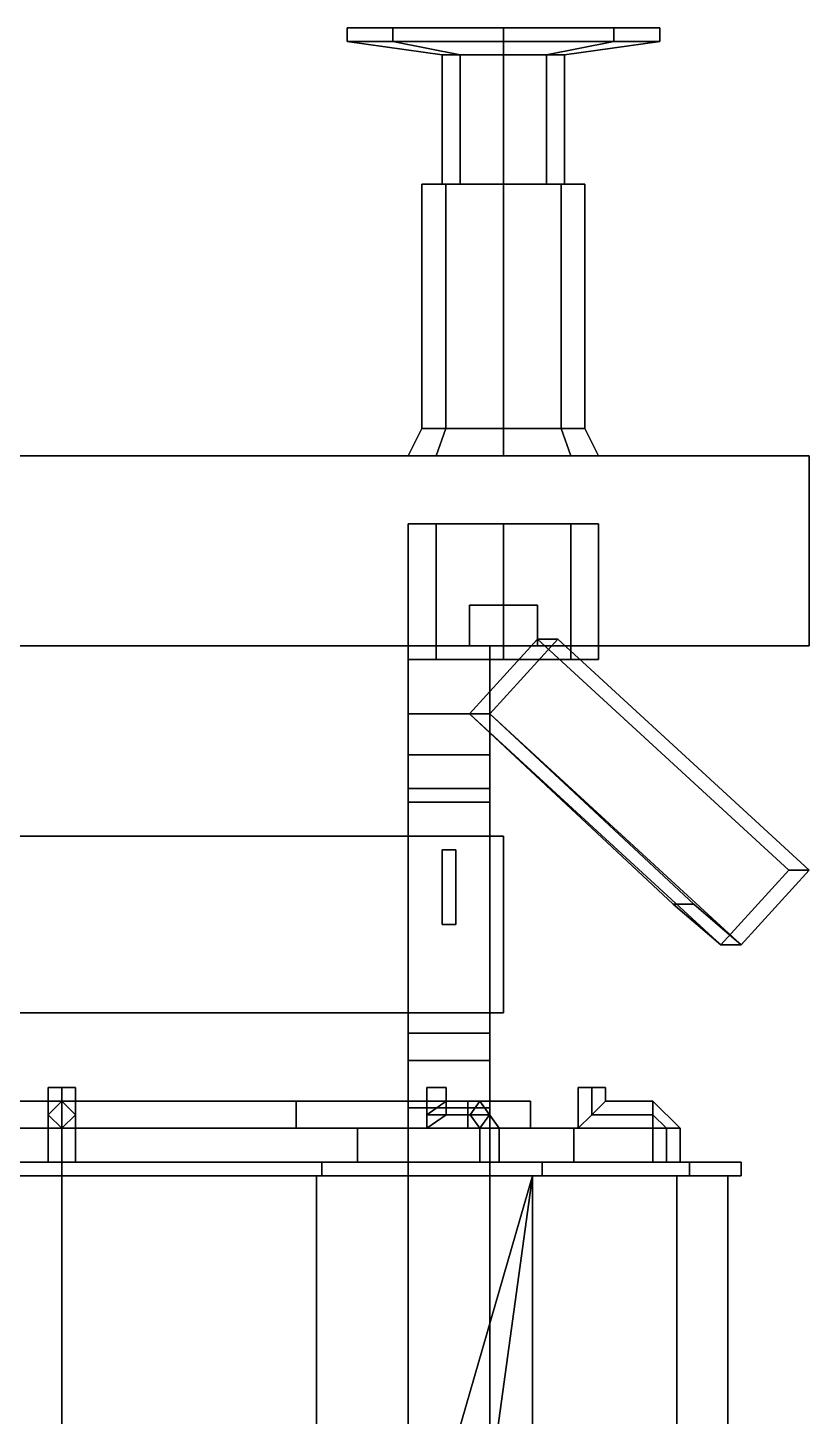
# Model space of a CAD drawing. Extents: x -1.6 to 1.6, y -15.4 to 7.2.
# Drawn here: x -0.05 to 1.1, y 5.166 to 7.21 of the extents above; entities that cross this region are included whole.
import ezdxf

# ---------------------------------------------------------------- set-up
doc = ezdxf.new("R2010")
doc.units = 0
doc.layers.get('0').update_dxf_attribs({"linetype": 'CONTINUOUS'})
doc.layers.add('BAR', color=1, linetype='CONTINUOUS')

msp = doc.modelspace()

# ---------------------------------------------------------------- linework, layer by layer
for points in [[(0.4874, 7.21, 1.1826), (0.88, 7.21, 1.02), (0.8126, 7.21, 0.8574), (0.42, 7.21, 1.02)], [(0.42, 7.19, 1.02), (0.4874, 7.19, 1.1826), (0.4874, 7.21, 1.1826), (0.42, 7.21, 1.02)], [(0.42, 7.21, 1.02), (0.8126, 7.21, 0.8574), (0.65, 7.21, 0.79), (0.4874, 7.21, 0.8574)], [(0.4874, 7.19, 0.8574), (0.42, 7.19, 1.02), (0.42, 7.21, 1.02), (0.4874, 7.21, 0.8574)], [(0.65, 7.21, 1.25), (0.8126, 7.21, 1.1826), (0.88, 7.21, 1.02), (0.4874, 7.21, 1.1826)], [(0.65, 7.19, 0.79), (0.4874, 7.19, 0.8574), (0.4874, 7.21, 0.8574), (0.65, 7.21, 0.79)], [(0.4874, 7.19, 1.1826), (0.65, 7.19, 1.25), (0.65, 7.21, 1.25), (0.4874, 7.21, 1.1826)], [(0.8126, 7.19, 0.8574), (0.65, 7.19, 0.79), (0.65, 7.21, 0.79), (0.8126, 7.21, 0.8574)], [(0.65, 7.19, 1.25), (0.8126, 7.19, 1.1826), (0.8126, 7.21, 1.1826), (0.65, 7.21, 1.25)], [(0.8126, 7.19, 1.1826), (0.88, 7.19, 1.02), (0.88, 7.21, 1.02), (0.8126, 7.21, 1.1826)], [(0.88, 7.19, 1.02), (0.8126, 7.19, 0.8574), (0.8126, 7.21, 0.8574), (0.88, 7.21, 1.02)], [(0.56, 7.17, 1.02), (0.5864, 7.17, 1.0836), (0.4874, 7.19, 1.1826), (0.42, 7.19, 1.02)], [(0.5864, 7.17, 0.9564), (0.56, 7.17, 1.02), (0.42, 7.19, 1.02), (0.4874, 7.19, 0.8574)], [(0.65, 7.17, 0.93), (0.5864, 7.17, 0.9564), (0.4874, 7.19, 0.8574), (0.65, 7.19, 0.79)], [(0.5864, 7.17, 1.0836), (0.65, 7.17, 1.11), (0.65, 7.19, 1.25), (0.4874, 7.19, 1.1826)], [(0.7136, 7.17, 0.9564), (0.65, 7.17, 0.93), (0.65, 7.19, 0.79), (0.8126, 7.19, 0.8574)], [(0.65, 7.17, 1.11), (0.7136, 7.17, 1.0836), (0.8126, 7.19, 1.1826), (0.65, 7.19, 1.25)], [(0.7136, 7.17, 1.0836), (0.74, 7.17, 1.02), (0.88, 7.19, 1.02), (0.8126, 7.19, 1.1826)], [(0.74, 7.17, 1.02), (0.7136, 7.17, 0.9564), (0.8126, 7.19, 0.8574), (0.88, 7.19, 1.02)], [(0.56, 6.98, 1.02), (0.5864, 6.98, 1.0836), (0.5864, 7.17, 1.0836), (0.56, 7.17, 1.02)], [(0.5864, 6.98, 0.9564), (0.56, 6.98, 1.02), (0.56, 7.17, 1.02), (0.5864, 7.17, 0.9564)], [(0.65, 6.98, 0.93), (0.5864, 6.98, 0.9564), (0.5864, 7.17, 0.9564), (0.65, 7.17, 0.93)], [(0.5864, 6.98, 1.0836), (0.65, 6.98, 1.11), (0.65, 7.17, 1.11), (0.5864, 7.17, 1.0836)], [(0.7136, 6.98, 0.9564), (0.65, 6.98, 0.93), (0.65, 7.17, 0.93), (0.7136, 7.17, 0.9564)], [(0.65, 6.98, 1.11), (0.7136, 6.98, 1.0836), (0.7136, 7.17, 1.0836), (0.65, 7.17, 1.11)], [(0.7136, 6.98, 1.0836), (0.74, 6.98, 1.02), (0.74, 7.17, 1.02), (0.7136, 7.17, 1.0836)], [(0.74, 6.98, 1.02), (0.7136, 6.98, 0.9564), (0.7136, 7.17, 0.9564), (0.74, 7.17, 1.02)], [(0.53, 6.98, 1.02), (0.5651, 6.98, 1.1049), (0.5864, 6.98, 1.0836), (0.56, 6.98, 1.02)], [(0.53, 6.62, 1.02), (0.5651, 6.62, 1.1049), (0.5651, 6.98, 1.1049), (0.53, 6.98, 1.02)], [(0.5651, 6.98, 0.9351), (0.53, 6.98, 1.02), (0.56, 6.98, 1.02), (0.5864, 6.98, 0.9564)], [(0.5651, 6.62, 0.9351), (0.53, 6.62, 1.02), (0.53, 6.98, 1.02), (0.5651, 6.98, 0.9351)], [(0.65, 6.98, 0.9), (0.5651, 6.98, 0.9351), (0.5864, 6.98, 0.9564), (0.65, 6.98, 0.93)], [(0.65, 6.62, 0.9), (0.5651, 6.62, 0.9351), (0.5651, 6.98, 0.9351), (0.65, 6.98, 0.9)], [(0.5651, 6.98, 1.1049), (0.65, 6.98, 1.14), (0.65, 6.98, 1.11), (0.5864, 6.98, 1.0836)], [(0.5651, 6.62, 1.1049), (0.65, 6.62, 1.14), (0.65, 6.98, 1.14), (0.5651, 6.98, 1.1049)], [(0.7349, 6.98, 0.9351), (0.65, 6.98, 0.9), (0.65, 6.98, 0.93), (0.7136, 6.98, 0.9564)], [(0.7349, 6.62, 0.9351), (0.65, 6.62, 0.9), (0.65, 6.98, 0.9), (0.7349, 6.98, 0.9351)], [(0.65, 6.98, 1.14), (0.7349, 6.98, 1.1049), (0.7136, 6.98, 1.0836), (0.65, 6.98, 1.11)], [(0.65, 6.62, 1.14), (0.7349, 6.62, 1.1049), (0.7349, 6.98, 1.1049), (0.65, 6.98, 1.14)], [(0.7349, 6.98, 1.1049), (0.77, 6.98, 1.02), (0.74, 6.98, 1.02), (0.7136, 6.98, 1.0836)], [(0.77, 6.98, 1.02), (0.7349, 6.98, 0.9351), (0.7136, 6.98, 0.9564), (0.74, 6.98, 1.02)], [(0.7349, 6.62, 1.1049), (0.77, 6.62, 1.02), (0.77, 6.98, 1.02), (0.7349, 6.98, 1.1049)], [(0.77, 6.62, 1.02), (0.7349, 6.62, 0.9351), (0.7349, 6.98, 0.9351), (0.77, 6.98, 1.02)], [(0.5651, 6.62, 1.1049), (0.53, 6.62, 1.02), (0.51, 6.58, 1.02), (0.551, 6.58, 1.119)], [(0.53, 6.62, 1.02), (0.5651, 6.62, 0.9351), (0.551, 6.58, 0.921), (0.51, 6.58, 1.02)], [(0.5651, 6.62, 0.9351), (0.65, 6.62, 0.9), (0.65, 6.58, 0.88), (0.551, 6.58, 0.921)], [(0.65, 6.62, 1.14), (0.5651, 6.62, 1.1049), (0.551, 6.58, 1.119), (0.65, 6.58, 1.16)], [(0.65, 6.62, 0.9), (0.7349, 6.62, 0.9351), (0.749, 6.58, 0.921), (0.65, 6.58, 0.88)], [(0.7349, 6.62, 1.1049), (0.65, 6.62, 1.14), (0.65, 6.58, 1.16), (0.749, 6.58, 1.119)], [(0.77, 6.62, 1.02), (0.7349, 6.62, 1.1049), (0.749, 6.58, 1.119), (0.79, 6.58, 1.02)], [(0.7349, 6.62, 0.9351), (0.77, 6.62, 1.02), (0.79, 6.58, 1.02), (0.749, 6.58, 0.921)], [(1.1, 6.58, 1.16), (1.1, 6.58, 0.85), (-1.1, 6.58, 0.85), (-1.1, 6.58, 1.16)], [(1.1, 6.58, 0.85), (1.1, 6.3, 0.85), (-1.1, 6.3, 0.85), (-1.1, 6.58, 0.85)], [(-1.1, 6.58, 1.16), (-1.1, 6.3, 1.16), (1.1, 6.3, 1.16), (1.1, 6.58, 1.16)], [(1.1, 6.3, 1.16), (1.1, 6.3, 0.85), (1.1, 6.58, 0.85), (1.1, 6.58, 1.16)], [(0.79, 6.48, 1.5), (0.551, 6.48, 1.401), (0.51, 6.48, 1.5), (0.749, 6.48, 1.599)], [(0.749, 6.48, 1.599), (0.51, 6.48, 1.5), (0.551, 6.48, 1.599), (0.65, 6.48, 1.64)], [(0.51, 6.48, 1.5), (0.551, 6.48, 1.401), (0.551, 6.28, 1.401), (0.51, 6.28, 1.5)], [(0.551, 6.48, 1.599), (0.51, 6.48, 1.5), (0.51, 6.28, 1.5), (0.551, 6.28, 1.599)], [(0.749, 6.48, 1.401), (0.65, 6.48, 1.36), (0.551, 6.48, 1.401), (0.79, 6.48, 1.5)], [(0.551, 6.48, 1.401), (0.65, 6.48, 1.36), (0.65, 6.28, 1.36), (0.551, 6.28, 1.401)], [(0.65, 6.48, 1.64), (0.551, 6.48, 1.599), (0.551, 6.28, 1.599), (0.65, 6.28, 1.64)], [(0.65, 6.48, 1.36), (0.749, 6.48, 1.401), (0.749, 6.28, 1.401), (0.65, 6.28, 1.36)], [(0.749, 6.48, 1.599), (0.65, 6.48, 1.64), (0.65, 6.28, 1.64), (0.749, 6.28, 1.599)], [(0.749, 6.48, 1.401), (0.79, 6.48, 1.5), (0.79, 6.28, 1.5), (0.749, 6.28, 1.401)], [(0.79, 6.48, 1.5), (0.749, 6.48, 1.599), (0.749, 6.28, 1.599), (0.79, 6.28, 1.5)], [(0.7, 6.36, 1.38), (0.7, 6.36, 1.16), (0.6, 6.36, 1.16), (0.6, 6.36, 1.38)], [(0.6, 6.36, 1.16), (0.6, 6.3, 1.16), (0.6, 6.3, 1.38), (0.6, 6.36, 1.38)], [(0.7, 6.3, 1.38), (0.7, 6.3, 1.16), (0.7, 6.36, 1.16), (0.7, 6.36, 1.38)], [(-1.1, 6.3, 1.16), (-1.1, 6.3, 0.85), (1.1, 6.3, 0.85), (1.1, 6.3, 1.16)], [(0.51, 6.3, 0.85), (0.51, 6.2, 0.85), (0.51, 6.07, 1.35), (0.51, 6.3, 1.16)], [(0.63, 6.3, 0.85), (0.63, 6.2, 0.85), (0.51, 6.2, 0.85), (0.51, 6.3, 0.85)], [(0.51, 6.3, 1.16), (0.51, 6.07, 1.35), (0.63, 6.07, 1.35), (0.63, 6.3, 1.16)], [(0.6, 6.3, 1.38), (0.6, 6.3, 1.16), (0.7, 6.3, 1.16), (0.7, 6.3, 1.38)], [(0.63, 6.07, 1.35), (0.63, 6.2, 0.85), (0.63, 6.3, 0.85), (0.63, 6.3, 1.16)], [(0.749, 6.28, 1.401), (0.51, 6.28, 1.5), (0.551, 6.28, 1.401), (0.65, 6.28, 1.36)], [(0.79, 6.28, 1.5), (0.551, 6.28, 1.599), (0.51, 6.28, 1.5), (0.749, 6.28, 1.401)], [(0.749, 6.28, 1.599), (0.65, 6.28, 1.64), (0.551, 6.28, 1.599), (0.79, 6.28, 1.5)], [(0.51, 6.2, 0.85), (0.51, 6.14, 0.84), (0.51, 6.07, 1.35)], [(0.63, 6.2, 0.85), (0.63, 6.14, 0.84), (0.51, 6.14, 0.84), (0.51, 6.2, 0.85)], [(0.63, 6.07, 1.35), (0.63, 6.14, 0.84), (0.63, 6.2, 0.85), (0.63, 6.07, 1.35)], [(0.51, 6.14, 0.84), (0.51, 6.09, 0.78), (0.51, 6.07, 1.35)], [(0.63, 6.14, 0.84), (0.63, 6.09, 0.78), (0.51, 6.09, 0.78), (0.51, 6.14, 0.84)], [(0.63, 6.07, 1.35), (0.63, 6.09, 0.78), (0.63, 6.14, 0.84), (0.63, 6.07, 1.35)], [(0.51, 6.09, 0.78), (0.51, 6.07, 0.7), (0.51, 6.07, 1.35)], [(0.63, 6.09, 0.78), (0.63, 6.07, 0.7), (0.51, 6.07, 0.7), (0.51, 6.09, 0.78)], [(0.63, 6.07, 1.35), (0.63, 6.07, 0.7), (0.63, 6.09, 0.78), (0.63, 6.07, 1.35)], [(0.51, 6.07, 0.8), (0.51, -6.25, 0.8), (0.51, -6.25, 1.35), (0.51, 6.07, 1.35)], [(0.51, 6.07, 0.59), (0.51, 5.73, 0.59), (0.51, 5.73, 0.8), (0.51, 6.07, 0.8)], [(0.63, 6.07, 0.59), (0.63, 5.73, 0.59), (0.51, 5.73, 0.59), (0.51, 6.07, 0.59)], [(0.63, 6.07, 0.7), (0.63, 6.07, 0.59), (0.51, 6.07, 0.59), (0.51, 6.07, 0.7)], [(0.51, 6.07, 1.35), (0.51, -6.25, 1.35), (0.63, -6.25, 1.35), (0.63, 6.07, 1.35)], [(0.63, -6.25, 1.35), (0.63, -6.25, 0.8), (0.63, 6.07, 0.8), (0.63, 6.07, 1.35)], [(0.63, 5.73, 0.8), (0.63, 5.73, 0.59), (0.63, 6.07, 0.59), (0.63, 6.07, 0.8)], [(0.65, 6.02, 1.72), (0.65, 6.02, 1.7), (-0.65, 6.02, 1.7), (-0.65, 6.02, 1.72)], [(0.65, 6.02, 1.7), (0.65, 5.76, 1.7), (-0.65, 5.76, 1.7), (-0.65, 6.02, 1.7)], [(-0.65, 6.02, 1.72), (-0.65, 5.76, 1.72), (0.65, 5.76, 1.72), (0.65, 6.02, 1.72)], [(0.65, 5.76, 1.72), (0.65, 5.76, 1.7), (0.65, 6.02, 1.7), (0.65, 6.02, 1.72)], [(0.56, 6, 1.35), (0.56, 5.89, 1.35), (0.56, 5.89, 1.7), (0.56, 6, 1.7)], [(0.56, 6, 1.7), (0.58, 6, 1.7), (0.58, 6, 1.35), (0.56, 6, 1.35)], [(0.58, 6, 1.7), (0.58, 5.89, 1.7), (0.58, 5.89, 1.35), (0.58, 6, 1.35)], [(0.56, 5.89, 1.35), (0.58, 5.89, 1.35), (0.58, 5.89, 1.7), (0.56, 5.89, 1.7)], [(-0.65, 5.76, 1.72), (-0.65, 5.76, 1.7), (0.65, 5.76, 1.7), (0.65, 5.76, 1.72)], [(0.51, 5.73, 0.59), (0.51, 5.69, 0.67), (0.51, 5.73, 0.8)], [(0.63, 5.73, 0.59), (0.63, 5.69, 0.67), (0.51, 5.69, 0.67), (0.51, 5.73, 0.59)], [(0.51, 5.69, 0.67), (0.51, 5.62, 0.71), (0.51, 5.73, 0.8)], [(0.51, 5.62, 0.71), (0.51, 4.73, 0.71), (0.51, 4.73, 0.8), (0.51, 5.73, 0.8)], [(0.63, 5.73, 0.8), (0.63, 5.69, 0.67), (0.63, 5.73, 0.59), (0.63, 5.73, 0.8)], [(0.63, 5.73, 0.8), (0.63, 5.62, 0.71), (0.63, 5.69, 0.67), (0.63, 5.73, 0.8)], [(0.63, 4.73, 0.8), (0.63, 4.73, 0.71), (0.63, 5.62, 0.71), (0.63, 5.73, 0.8)], [(0.63, 5.69, 0.67), (0.63, 5.62, 0.71), (0.51, 5.62, 0.71), (0.51, 5.69, 0.67)], [(0, 5.59, 3.81), (-0.02, 5.61, 3.83), (-0.02, 5.65, 3.83), (0, 5.65, 3.81)], [(-0.02, 5.61, 3.83), (0, 5.63, 3.85), (0, 5.65, 3.85), (-0.02, 5.65, 3.83)], [(-0.02, 5.65, 3.83), (0, 5.65, 3.85), (0.02, 5.65, 3.83), (0, 5.65, 3.81)], [(0, 5.63, 2.25), (-0.02, 5.61, 2.27), (-0.02, 5.65, 2.27), (0, 5.65, 2.25)], [(-0.02, 5.61, 2.27), (0, 5.59, 2.29), (0, 5.65, 2.29), (-0.02, 5.65, 2.27)], [(0.02, 5.65, 2.27), (0, 5.65, 2.25), (-0.02, 5.65, 2.27), (0, 5.65, 2.29)], [(0.02, 5.61, 3.83), (0, 5.59, 3.81), (0, 5.65, 3.81), (0.02, 5.65, 3.83)], [(0, 5.63, 3.85), (0.02, 5.61, 3.83), (0.02, 5.65, 3.83), (0, 5.65, 3.85)], [(0.02, 5.61, 2.27), (0, 5.63, 2.25), (0, 5.65, 2.25), (0.02, 5.65, 2.27)], [(0, 5.59, 2.29), (0.02, 5.61, 2.27), (0.02, 5.65, 2.27), (0, 5.65, 2.29)], [(0.5657, 5.63, 2.4843), (0.5374, 5.61, 2.4843), (0.5374, 5.65, 2.4843), (0.5657, 5.65, 2.4843)], [(0.5374, 5.59, 2.5126), (0.5657, 5.61, 2.5126), (0.5657, 5.65, 2.5126), (0.5374, 5.65, 2.5126)], [(0.5374, 5.61, 2.4843), (0.5374, 5.59, 2.5126), (0.5374, 5.65, 2.5126), (0.5374, 5.65, 2.4843)], [(0.5657, 5.65, 2.5126), (0.5657, 5.65, 2.4843), (0.5374, 5.65, 2.4843), (0.5374, 5.65, 2.5126)], [(0.5374, 5.61, 3.6157), (0.5657, 5.63, 3.6157), (0.5657, 5.65, 3.6157), (0.5374, 5.65, 3.6157)], [(0.5374, 5.59, 3.5874), (0.5374, 5.61, 3.6157), (0.5374, 5.65, 3.6157), (0.5374, 5.65, 3.5874)], [(0.5657, 5.61, 3.5874), (0.5374, 5.59, 3.5874), (0.5374, 5.65, 3.5874), (0.5657, 5.65, 3.5874)], [(0.5374, 5.65, 3.6157), (0.5657, 5.65, 3.6157), (0.5657, 5.65, 3.5874), (0.5374, 5.65, 3.5874)], [(0.5657, 5.61, 2.5126), (0.5657, 5.63, 2.4843), (0.5657, 5.65, 2.4843), (0.5657, 5.65, 2.5126)], [(0.5657, 5.63, 3.6157), (0.5657, 5.61, 3.5874), (0.5657, 5.65, 3.5874), (0.5657, 5.65, 3.6157)], [(0.76, 5.59, 3.05), (0.78, 5.61, 3.07), (0.78, 5.65, 3.07), (0.76, 5.65, 3.05)], [(0.78, 5.61, 3.03), (0.76, 5.59, 3.05), (0.76, 5.65, 3.05), (0.78, 5.65, 3.03)], [(0.78, 5.65, 3.07), (0.8, 5.65, 3.05), (0.78, 5.65, 3.03), (0.76, 5.65, 3.05)], [(0.8, 5.63, 3.05), (0.78, 5.61, 3.03), (0.78, 5.65, 3.03), (0.8, 5.65, 3.05)], [(0.78, 5.61, 3.07), (0.8, 5.63, 3.05), (0.8, 5.65, 3.05), (0.78, 5.65, 3.07)], [(0.5976, 5.63, 3.395), (-0.69, 5.63, 3.05), (-0.5976, 5.63, 3.395), (0.345, 5.63, 3.6476)], [(0.69, 5.63, 3.05), (-0.5976, 5.63, 2.705), (-0.69, 5.63, 3.05), (0.5976, 5.63, 3.395)], [(0.345, 5.63, 3.6476), (-0.5976, 5.63, 3.395), (-0.345, 5.63, 3.6476), (0, 5.63, 3.74)], [(0.5976, 5.63, 2.705), (-0.345, 5.63, 2.4524), (-0.5976, 5.63, 2.705), (0.69, 5.63, 3.05)], [(0, 5.63, 3.74), (-0.345, 5.63, 3.6476), (-0.345, 5.59, 3.6476), (0, 5.59, 3.74)], [(-0.345, 5.63, 2.4524), (0, 5.63, 2.36), (0, 5.59, 2.36), (-0.345, 5.59, 2.4524)], [(0.345, 5.63, 2.4524), (0, 5.63, 2.36), (-0.345, 5.63, 2.4524), (0.5976, 5.63, 2.705)], [(0, 5.63, 3.92), (-0.02, 5.61, 3.92), (-0.02, 5.59, 3.94), (0, 5.59, 3.96)], [(0, 5.63, 3.85), (-0.02, 5.61, 3.83), (-0.02, 5.61, 3.92), (0, 5.63, 3.92)], [(-0.02, 5.61, 2.18), (0, 5.63, 2.18), (0, 5.59, 2.14), (-0.02, 5.59, 2.16)], [(-0.02, 5.61, 2.27), (0, 5.63, 2.25), (0, 5.63, 2.18), (-0.02, 5.61, 2.18)], [(0.345, 5.63, 3.6476), (0, 5.63, 3.74), (0, 5.59, 3.74), (0.345, 5.59, 3.6476)], [(0, 5.63, 2.36), (0.345, 5.63, 2.4524), (0.345, 5.59, 2.4524), (0, 5.59, 2.36)], [(0.02, 5.61, 3.92), (0, 5.63, 3.92), (0, 5.59, 3.96), (0.02, 5.59, 3.94)], [(0.02, 5.61, 3.83), (0, 5.63, 3.85), (0, 5.63, 3.92), (0.02, 5.61, 3.92)], [(0, 5.63, 2.18), (0.02, 5.61, 2.18), (0.02, 5.59, 2.16), (0, 5.59, 2.14)], [(0, 5.63, 2.25), (0.02, 5.61, 2.27), (0.02, 5.61, 2.18), (0, 5.63, 2.18)], [(0.5976, 5.63, 3.395), (0.345, 5.63, 3.6476), (0.345, 5.59, 3.6476), (0.5976, 5.59, 3.395)], [(0.345, 5.63, 2.4524), (0.5976, 5.63, 2.705), (0.5976, 5.59, 2.705), (0.345, 5.59, 2.4524)], [(0.5374, 5.61, 2.4843), (0.5657, 5.63, 2.4843), (0.6152, 5.63, 2.4348), (0.601, 5.61, 2.4207)], [(0.5657, 5.63, 3.6157), (0.5374, 5.61, 3.6157), (0.601, 5.61, 3.6793), (0.6152, 5.63, 3.6652)], [(0.5657, 5.63, 2.4843), (0.5657, 5.61, 2.5126), (0.6293, 5.61, 2.449), (0.6152, 5.63, 2.4348)], [(0.5657, 5.61, 3.5874), (0.5657, 5.63, 3.6157), (0.6152, 5.63, 3.6652), (0.6293, 5.61, 3.651)], [(0.69, 5.63, 3.05), (0.5976, 5.63, 3.395), (0.5976, 5.59, 3.395), (0.69, 5.59, 3.05)], [(0.5976, 5.63, 2.705), (0.69, 5.63, 3.05), (0.69, 5.59, 3.05), (0.5976, 5.59, 2.705)], [(0.601, 5.61, 2.4207), (0.6152, 5.63, 2.4348), (0.6435, 5.59, 2.4065), (0.6152, 5.59, 2.4065)], [(0.6152, 5.63, 3.6652), (0.601, 5.61, 3.6793), (0.6152, 5.59, 3.6935), (0.6435, 5.59, 3.6935)], [(0.6152, 5.63, 2.4348), (0.6293, 5.61, 2.449), (0.6435, 5.59, 2.4348), (0.6435, 5.59, 2.4065)], [(0.6293, 5.61, 3.651), (0.6152, 5.63, 3.6652), (0.6435, 5.59, 3.6935), (0.6435, 5.59, 3.6652)], [(0.8, 5.63, 3.05), (0.78, 5.61, 3.07), (0.87, 5.61, 3.07), (0.87, 5.63, 3.05)], [(0.78, 5.61, 3.03), (0.8, 5.63, 3.05), (0.87, 5.63, 3.05), (0.87, 5.61, 3.03)], [(0.87, 5.63, 3.05), (0.87, 5.61, 3.07), (0.89, 5.59, 3.07), (0.91, 5.59, 3.05)], [(0.87, 5.61, 3.03), (0.87, 5.63, 3.05), (0.91, 5.59, 3.05), (0.89, 5.59, 3.03)], [(-0.02, 5.61, 3.92), (0, 5.59, 3.92), (0, 5.59, 3.92), (-0.02, 5.59, 3.94)], [(-0.02, 5.61, 3.83), (0, 5.59, 3.81), (0, 5.59, 3.92), (-0.02, 5.61, 3.92)], [(0, 5.59, 2.18), (-0.02, 5.61, 2.18), (-0.02, 5.59, 2.16), (0, 5.59, 2.18)], [(0, 5.59, 2.29), (-0.02, 5.61, 2.27), (-0.02, 5.61, 2.18), (0, 5.59, 2.18)], [(0, 5.59, 3.92), (0.02, 5.61, 3.92), (0.02, 5.59, 3.94), (0, 5.59, 3.92)], [(0, 5.59, 3.81), (0.02, 5.61, 3.83), (0.02, 5.61, 3.92), (0, 5.59, 3.92)], [(0.02, 5.61, 2.18), (0, 5.59, 2.18), (0, 5.59, 2.18), (0.02, 5.59, 2.16)], [(0.02, 5.61, 2.27), (0, 5.59, 2.29), (0, 5.59, 2.18), (0.02, 5.61, 2.18)], [(0.63, 5.62, 0.71), (0.63, 4.73, 0.71), (0.51, 4.73, 0.71), (0.51, 5.62, 0.71)], [(0.5374, 5.59, 2.5126), (0.5374, 5.61, 2.4843), (0.601, 5.61, 2.4207), (0.6152, 5.59, 2.4348)], [(0.5657, 5.61, 2.5126), (0.5374, 5.59, 2.5126), (0.6152, 5.59, 2.4348), (0.6293, 5.61, 2.449)], [(0.5374, 5.59, 3.5874), (0.5657, 5.61, 3.5874), (0.6293, 5.61, 3.651), (0.6152, 5.59, 3.6652)], [(0.5374, 5.61, 3.6157), (0.5374, 5.59, 3.5874), (0.6152, 5.59, 3.6652), (0.601, 5.61, 3.6793)], [(0.6152, 5.59, 2.4348), (0.601, 5.61, 2.4207), (0.6152, 5.59, 2.4065), (0.6152, 5.59, 2.4348)], [(0.601, 5.61, 3.6793), (0.6152, 5.59, 3.6652), (0.6152, 5.59, 3.6652), (0.6152, 5.59, 3.6935)], [(0.6293, 5.61, 2.449), (0.6152, 5.59, 2.4348), (0.6152, 5.59, 2.4348), (0.6435, 5.59, 2.4348)], [(0.6152, 5.59, 3.6652), (0.6293, 5.61, 3.651), (0.6435, 5.59, 3.6652), (0.6152, 5.59, 3.6652)], [(0.76, 5.59, 3.05), (0.78, 5.61, 3.03), (0.87, 5.61, 3.03), (0.87, 5.59, 3.05)], [(0.78, 5.61, 3.07), (0.76, 5.59, 3.05), (0.87, 5.59, 3.05), (0.87, 5.61, 3.07)], [(0.87, 5.59, 3.05), (0.87, 5.61, 3.03), (0.89, 5.59, 3.03), (0.87, 5.59, 3.05)], [(0.87, 5.61, 3.07), (0.87, 5.59, 3.05), (0.87, 5.59, 3.05), (0.89, 5.59, 3.07)], [(0, 5.59, 3.92), (-0.435, 5.59, 3.8034), (-0.435, 5.54, 3.8034), (0, 5.54, 3.92)], [(-0.435, 5.59, 2.2966), (0, 5.59, 2.18), (0, 5.54, 2.18), (-0.435, 5.54, 2.2966)], [(0, 5.59, 3.74), (-0.345, 5.59, 3.6476), (-0.435, 5.59, 3.8034), (0, 5.59, 3.92)], [(-0.345, 5.59, 2.4524), (0, 5.59, 2.36), (0, 5.59, 2.18), (-0.435, 5.59, 2.2966)], [(0, 5.59, 3.96), (-0.02, 5.59, 3.94), (-0.02, 5.54, 3.94), (0, 5.54, 3.96)], [(-0.02, 5.59, 3.94), (0, 5.59, 3.92), (0, 5.54, 3.92), (-0.02, 5.54, 3.94)], [(0, 5.59, 2.18), (-0.02, 5.59, 2.16), (-0.02, 5.54, 2.16), (0, 5.54, 2.18)], [(-0.02, 5.59, 2.16), (0, 5.59, 2.14), (0, 5.54, 2.14), (-0.02, 5.54, 2.16)], [(0.435, 5.59, 3.8034), (0, 5.59, 3.92), (0, 5.54, 3.92), (0.435, 5.54, 3.8034)], [(0, 5.59, 2.18), (0.435, 5.59, 2.2966), (0.435, 5.54, 2.2966), (0, 5.54, 2.18)], [(0, 5.59, 2.36), (0.345, 5.59, 2.4524), (0.435, 5.59, 2.2966), (0, 5.59, 2.18)], [(0.345, 5.59, 3.6476), (0, 5.59, 3.74), (0, 5.59, 3.92), (0.435, 5.59, 3.8034)], [(0.02, 5.59, 3.94), (0, 5.59, 3.96), (0, 5.54, 3.96), (0.02, 5.54, 3.94)], [(0, 5.59, 3.92), (0.02, 5.59, 3.94), (0.02, 5.54, 3.94), (0, 5.54, 3.92)], [(0.02, 5.59, 2.16), (0, 5.59, 2.18), (0, 5.54, 2.18), (0.02, 5.54, 2.16)], [(0, 5.59, 2.14), (0.02, 5.59, 2.16), (0.02, 5.54, 2.16), (0, 5.54, 2.14)], [(0.345, 5.59, 2.4524), (0.5976, 5.59, 2.705), (0.7534, 5.59, 2.615), (0.435, 5.59, 2.2966)], [(0.5976, 5.59, 3.395), (0.345, 5.59, 3.6476), (0.435, 5.59, 3.8034), (0.7534, 5.59, 3.485)], [(0.7534, 5.59, 3.485), (0.435, 5.59, 3.8034), (0.435, 5.54, 3.8034), (0.7534, 5.54, 3.485)], [(0.435, 5.59, 2.2966), (0.7534, 5.59, 2.615), (0.7534, 5.54, 2.615), (0.435, 5.54, 2.2966)], [(0.5976, 5.59, 2.705), (0.69, 5.59, 3.05), (0.87, 5.59, 3.05), (0.7534, 5.59, 2.615)], [(0.69, 5.59, 3.05), (0.5976, 5.59, 3.395), (0.7534, 5.59, 3.485), (0.87, 5.59, 3.05)], [(0.6152, 5.59, 2.4348), (0.6152, 5.59, 2.4065), (0.6152, 5.54, 2.4065), (0.6152, 5.54, 2.4348)], [(0.6435, 5.59, 2.4348), (0.6152, 5.59, 2.4348), (0.6152, 5.54, 2.4348), (0.6435, 5.54, 2.4348)], [(0.6152, 5.59, 2.4065), (0.6435, 5.59, 2.4065), (0.6435, 5.54, 2.4065), (0.6152, 5.54, 2.4065)], [(0.6152, 5.59, 3.6652), (0.6435, 5.59, 3.6652), (0.6435, 5.54, 3.6652), (0.6152, 5.54, 3.6652)], [(0.6152, 5.59, 3.6935), (0.6152, 5.59, 3.6652), (0.6152, 5.54, 3.6652), (0.6152, 5.54, 3.6935)], [(0.6435, 5.59, 3.6935), (0.6152, 5.59, 3.6935), (0.6152, 5.54, 3.6935), (0.6435, 5.54, 3.6935)], [(0.6435, 5.59, 2.4065), (0.6435, 5.59, 2.4348), (0.6435, 5.54, 2.4348), (0.6435, 5.54, 2.4065)], [(0.6435, 5.59, 3.6652), (0.6435, 5.59, 3.6935), (0.6435, 5.54, 3.6935), (0.6435, 5.54, 3.6652)], [(0.87, 5.59, 3.05), (0.7534, 5.59, 3.485), (0.7534, 5.54, 3.485), (0.87, 5.54, 3.05)], [(0.7534, 5.59, 2.615), (0.87, 5.59, 3.05), (0.87, 5.54, 3.05), (0.7534, 5.54, 2.615)], [(0.87, 5.59, 3.05), (0.89, 5.59, 3.03), (0.89, 5.54, 3.03), (0.87, 5.54, 3.05)], [(0.89, 5.59, 3.07), (0.87, 5.59, 3.05), (0.87, 5.54, 3.05), (0.89, 5.54, 3.07)], [(0.91, 5.59, 3.05), (0.89, 5.59, 3.07), (0.89, 5.54, 3.07), (0.91, 5.54, 3.05)], [(0.89, 5.59, 3.03), (0.91, 5.59, 3.05), (0.91, 5.54, 3.05), (0.89, 5.54, 3.03)], [(0, 5.54, 3.92), (-0.435, 5.54, 3.8034), (-0.3827, 5.54, 3.9739), (0, 5.54, 4.05)], [(-0.435, 5.54, 2.2966), (0, 5.54, 2.18), (0, 5.54, 2.05), (-0.3827, 5.54, 2.1261)], [(0, 5.54, 4.05), (-0.3827, 5.54, 3.9739), (-0.3827, 5.52, 3.9739), (0, 5.52, 4.05)], [(-0.3827, 5.54, 2.1261), (0, 5.54, 2.05), (0, 5.52, 2.05), (-0.3827, 5.52, 2.1261)], [(0.3827, 5.54, 3.9739), (0, 5.54, 4.05), (0, 5.52, 4.05), (0.3827, 5.52, 3.9739)], [(0, 5.54, 2.05), (0.3827, 5.54, 2.1261), (0.3827, 5.52, 2.1261), (0, 5.52, 2.05)], [(0.435, 5.54, 3.8034), (0, 5.54, 3.92), (0, 5.54, 4.05), (0.3827, 5.54, 3.9739)], [(0, 5.54, 2.18), (0.435, 5.54, 2.2966), (0.3827, 5.54, 2.1261), (0, 5.54, 2.05)], [(0.7071, 5.54, 3.7571), (0.3827, 5.54, 3.9739), (0.3827, 5.52, 3.9739), (0.7071, 5.52, 3.7571)], [(0.3827, 5.54, 2.1261), (0.7071, 5.54, 2.3429), (0.7071, 5.52, 2.3429), (0.3827, 5.52, 2.1261)], [(0.435, 5.54, 2.2966), (0.7534, 5.54, 2.615), (0.7071, 5.54, 2.3429), (0.3827, 5.54, 2.1261)], [(0.435, 5.54, 3.8034), (0.435, 5.54, 3.8034), (0.3827, 5.54, 3.9739), (0.7071, 5.54, 3.7571)], [(0.7534, 5.54, 3.485), (0.435, 5.54, 3.8034), (0.7071, 5.54, 3.7571), (0.9239, 5.54, 3.4327)], [(0.9239, 5.54, 3.4327), (0.7071, 5.54, 3.7571), (0.7071, 5.52, 3.7571), (0.9239, 5.52, 3.4327)], [(0.7071, 5.54, 2.3429), (0.9239, 5.54, 2.6673), (0.9239, 5.52, 2.6673), (0.7071, 5.52, 2.3429)], [(0.7534, 5.54, 2.615), (0.7534, 5.54, 2.615), (0.9239, 5.54, 2.6673), (0.7071, 5.54, 2.3429)], [(0.87, 5.54, 3.05), (0.7534, 5.54, 3.485), (0.9239, 5.54, 3.4327), (1, 5.54, 3.05)], [(0.7534, 5.54, 2.615), (0.87, 5.54, 3.05), (1, 5.54, 3.05), (0.9239, 5.54, 2.6673)], [(1, 5.54, 3.05), (0.9239, 5.54, 3.4327), (0.9239, 5.52, 3.4327), (1, 5.52, 3.05)], [(0.9239, 5.54, 2.6673), (1, 5.54, 3.05), (1, 5.52, 3.05), (0.9239, 5.52, 2.6673)], [(0, 5.52, 4.05), (-0.3827, 5.52, 3.9739), (-0.375, 5.52, 3.9554), (0, 5.52, 4.03)], [(-0.3827, 5.52, 2.1261), (0, 5.52, 2.05), (0, 5.52, 2.07), (-0.375, 5.52, 2.1446)], [(0, 5.52, 4.03), (-0.375, 5.52, 3.9554), (-0.375, 4.42, 3.9554), (0, 4.54, 4.03)], [(-0.375, 5.52, 2.1446), (0, 5.52, 2.07), (0, 3.04, 2.07), (-0.375, 3.04, 2.1446)], [(0.375, 5.52, 3.9554), (0, 5.52, 4.03), (0, 4.54, 4.03), (0.375, 4.42, 3.9554)], [(0, 5.52, 2.07), (0.375, 5.52, 2.1446), (0.375, 3.04, 2.1446), (0, 3.04, 2.07)], [(0.3827, 5.52, 3.9739), (0, 5.52, 4.05), (0, 5.52, 4.03), (0.375, 5.52, 3.9554)], [(0, 5.52, 2.05), (0.3827, 5.52, 2.1261), (0.375, 5.52, 2.1446), (0, 5.52, 2.07)], [(0.693, 5.52, 3.743), (0.375, 5.52, 3.9554), (0.375, 4.42, 3.9554)], [(0.375, 5.52, 2.1446), (0.693, 5.52, 2.357), (0.693, 3.04, 2.357), (0.375, 3.04, 2.1446)], [(0.3827, 5.52, 2.1261), (0.7071, 5.52, 2.3429), (0.693, 5.52, 2.357), (0.375, 5.52, 2.1446)], [(0.7071, 5.52, 3.7571), (0.3827, 5.52, 3.9739), (0.375, 5.52, 3.9554), (0.693, 5.52, 3.743)], [(0.5028, 4.14, 3.87), (0.693, 5.52, 3.743), (0.375, 4.42, 3.9554), (0.5028, 4.14, 3.87)], [(0.693, 3.04, 3.743), (0.693, 5.52, 3.743), (0.5028, 4.14, 3.87), (0.693, 3.04, 3.743)], [(0.9054, 5.52, 3.425), (0.693, 5.52, 3.743), (0.693, 3.04, 3.743), (0.9054, 3.04, 3.425)], [(0.693, 5.52, 2.357), (0.9054, 5.52, 2.675), (0.9054, 3.04, 2.675), (0.693, 3.04, 2.357)], [(0.7071, 5.52, 2.3429), (0.9239, 5.52, 2.6673), (0.9054, 5.52, 2.675), (0.693, 5.52, 2.357)], [(0.9239, 5.52, 3.4327), (0.7071, 5.52, 3.7571), (0.693, 5.52, 3.743), (0.9054, 5.52, 3.425)], [(0.98, 5.52, 3.05), (0.9054, 5.52, 3.425), (0.9054, 3.04, 3.425), (0.98, 3.04, 3.05)], [(0.9054, 5.52, 2.675), (0.98, 5.52, 3.05), (0.98, 3.04, 3.05), (0.9054, 3.04, 2.675)], [(0.9239, 5.52, 2.6673), (1, 5.52, 3.05), (0.98, 5.52, 3.05), (0.9054, 5.52, 2.675)], [(1, 5.52, 3.05), (0.9239, 5.52, 3.4327), (0.9054, 5.52, 3.425), (0.98, 5.52, 3.05)]]:
    msp.add_3dface(points)
at = {"layer": 'BAR'}
for points in [[(0.6, 6.2, 0.45), (0.97, 5.86, 0.45), (1.07, 5.97, 0.61), (0.7, 6.31, 0.61)], [(0.73, 6.31, 0.61), (0.63, 6.2, 0.45), (0.6, 6.2, 0.45), (0.7, 6.31, 0.61)], [(1.1, 5.97, 0.61), (1, 5.86, 0.45), (0.63, 6.2, 0.45), (0.73, 6.31, 0.61)], [(0.7, 6.31, 0.61), (1.07, 5.97, 0.61), (1.1, 5.97, 0.61), (0.73, 6.31, 0.61)], [(0.6, 6.2, 0.09), (0.9, 5.92, 0.09), (0.97, 5.86, 0.2), (0.6, 6.2, 0.2)], [(0.63, 6.2, 0.2), (0.63, 6.2, 0.09), (0.6, 6.2, 0.09), (0.6, 6.2, 0.2)], [(0.63, 6.2, 0.09), (0.93, 5.92, 0.09), (0.9, 5.92, 0.09), (0.6, 6.2, 0.09)], [(0.6, 6.2, 0.2), (0.97, 5.86, 0.2), (0.97, 5.86, 0.45), (0.6, 6.2, 0.45)], [(0.63, 6.2, 0.45), (0.63, 6.2, 0.2), (0.6, 6.2, 0.2), (0.6, 6.2, 0.45)], [(1, 5.86, 0.2), (0.93, 5.92, 0.09), (0.63, 6.2, 0.09), (0.63, 6.2, 0.2)], [(1, 5.86, 0.45), (1, 5.86, 0.2), (0.63, 6.2, 0.2), (0.63, 6.2, 0.45)], [(1.07, 5.97, 0.61), (0.97, 5.86, 0.45), (1, 5.86, 0.45), (1.1, 5.97, 0.61)], [(0.97, 5.86, 0.2), (0.9, 5.92, 0.09), (0.93, 5.92, 0.09), (1, 5.86, 0.2)], [(0.97, 5.86, 0.45), (0.97, 5.86, 0.2), (1, 5.86, 0.2), (1, 5.86, 0.45)]]:
    msp.add_3dface(points, dxfattribs=at)

doc.saveas('drawing.dxf')
